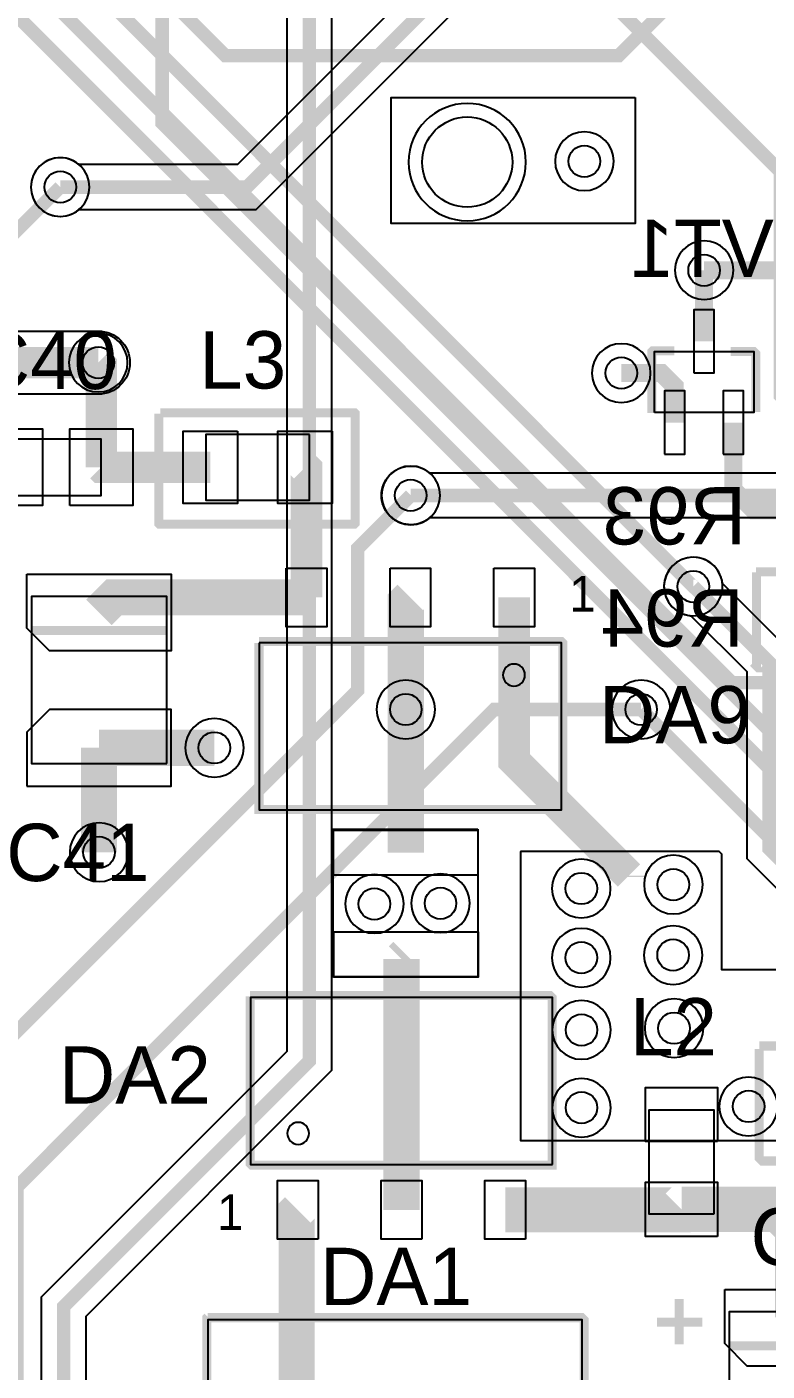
# Model space of a CAD drawing. Extents: x 0 to 112, y -6 to 118.
# Drawn here: x 41.75 to 58.16, y 28.64 to 58.42 of the extents above; entities that cross this region are included whole.
import ezdxf

# ---------------------------------------------------------------- set-up
doc = ezdxf.new("R2010")
doc.units = 0
for name, color, linetype in [('ETCH_BOTTOM', 5, 'CONTINUOUS'), ('ETCH_GND', 3, 'CONTINUOUS'), ('ETCH_PWR', 4, 'CONTINUOUS'), ('ETCH_TOP', 2, 'CONTINUOUS'), ('MANUFACTURING_NO_PROBE_BOTTOM', 6, 'CONTINUOUS'), ('MANUFACTURING_NO_PROBE_TOP', 7, 'CONTINUOUS'), ('PACKAGE_GEOMETR_ASSEMBLY_BOTTO', 8, 'CONTINUOUS'), ('PACKAGE_GEOMETRY_ASSEMBLY_TOP', 9, 'CONTINUOUS'), ('PIN_BOTTOM', 17, 'CONTINUOUS'), ('PIN_TOP', 14, 'CONTINUOUS'), ('REF_DES_SILKSCREEN_BOTTOM', 18, 'CONTINUOUS'), ('REF_DES_SILKSCREEN_TOP', 19, 'CONTINUOUS'), ('VIA_CLASS_BOTTOM', 29, 'CONTINUOUS'), ('VIA_CLASS_GND', 27, 'CONTINUOUS'), ('VIA_CLASS_PWR', 28, 'CONTINUOUS'), ('VIA_CLASS_TOP', 26, 'CONTINUOUS')]:
    doc.layers.add(name, color=color, linetype=linetype)

msp = doc.modelspace()

# ---------------------------------------------------------------- linework, layer by layer
at = {"layer": 'ETCH_BOTTOM'}
for points, const_width in [([(60.4683, 48.4537), (60.2505, 48.4537), (58.4493, 50.2549), (58.4493, 55.2179), (52.1451, 61.5221), (52.1451, 64.0513), (53.9272, 65.8334), (53.9655, 65.8334), (58.3535, 70.2214), (58.3535, 75.4918), (57.5871, 76.2582), (57.5871, 84.9224), (59.3117, 86.647), (60.5958, 86.647)], 0.3), ([(64.562, 38.9303), (62.1093, 38.9303), (50.8422, 50.1974), (50.8421, 50.1974), (44.7488, 56.2907), (44.7488, 68.9376)], 0.3), ([(56.7603, 51.4562), (56.7603, 53.0306)], 0.4), ([(56.1103, 49.6562), (56.1103, 50.4532), (55.8103, 50.7532), (54.9236, 50.7532)], 0.4), ([(58.7183, 47.7112), (57.8674, 47.7112), (57.4103, 48.1683), (57.4103, 49.6562)], 0.4), ([(32.6119, 21.9648), (36.9621, 21.9648), (40.3416, 25.3443), (40.3416, 25.3466), (41.5296, 26.5346), (41.5296, 32.722), (52.1068, 43.2992), (55.3644, 43.2992)], 0.3)]:
    msp.add_lwpolyline(points, dxfattribs=dict(at, const_width=const_width))
at = {"layer": 'ETCH_GND', "const_width": 0.3}
for points in [[(42.4877, 54.8729), (46.6265, 54.8729), (73.1081, 81.3545), (73.1081, 81.6226)], [(70.4116, 61.5029), (70.4116, 59.1896), (59.2638, 48.0418), (50.2578, 48.0418)], [(68.8269, 35.5635), (68.721, 35.6694), (62.7424, 35.6694), (58.2039, 40.2079), (58.2039, 44.3443), (56.5276, 46.0206), (56.5224, 46.0206), (56.5204, 46.0226)]]:
    msp.add_lwpolyline(points, dxfattribs=at)
at = {"layer": 'ETCH_GND'}
for points in [[(67.2859, 76.2395), (46.4194, 55.373), (42.9034, 55.373), (42.8896, 55.3839, 2.05873), (42.8896, 54.3619), (42.9034, 54.3728), (46.8336, 54.3728), (73.4617, 81.0009, 0.051372)], [(58.704, 44.5514), (57.1674, 46.088), (57.1652, 46.1052, 2.05888), (56.4488, 45.3765), (56.4665, 45.3745), (57.7038, 44.1372), (57.7038, 40.0008), (62.5353, 35.1693)]]:
    msp.add_lwpolyline(points, format="xyb", dxfattribs=at)
for points in [[(50.6597, 47.5308, -2.05873), (50.6597, 48.5528), (50.6735, 48.5419), (59.0567, 48.5419), (69.9115, 59.3967), (69.9115, 61.0872), (69.9006, 61.101, -2.05873), (70.9226, 61.101), (70.9117, 61.0872), (70.9117, 58.9825), (59.4709, 47.5417), (50.6735, 47.5417)], [(56.7603, 53.6807, 1), (56.7603, 52.3805, 1)], [(43.3308, 51.6332, 1), (43.3308, 50.333, 1)], [(55.3644, 43.9493, 1), (55.3644, 42.6491, 1)], [(54.0374, 39.9829, 1), (54.0374, 38.6827, 1)], [(56.0781, 40.0691, 1), (56.0781, 38.7689, 1)], [(54.0374, 38.4501, 1), (54.0374, 37.1499, 1)], [(56.0732, 38.5074, 1), (56.0732, 37.2072, 1)], [(54.0422, 36.8499, 1), (54.0422, 35.5497, 1)], [(56.0926, 36.8883, 1), (56.0926, 35.5881, 1)], [(57.7452, 35.1541, 1), (57.7452, 33.8539, 1)], [(54.0421, 35.1254, 1), (54.0421, 33.8252, 1)]]:
    msp.add_lwpolyline(points, format="xyb", close=True, dxfattribs=at)
at = {"layer": 'ETCH_PWR'}
msp.add_lwpolyline([(47.5083, 61.6738), (47.5083, 35.7198), (42.0642, 30.2757), (42.0642, 25.5245), (39.3162, 25.5245), (39.316, 25.5243), (38.9468, 25.5243), (38.9468, 21.8435), (33.3631, 21.8435, -0.42204), (33.2618, 21.9476, 1.026816), (31.962, 21.9476, -0.42204), (31.8607, 21.8435), (31.4108, 21.8435, -0.439), (31.3097, 21.9534, 1.087162), (30.0141, 21.9534, -0.439), (29.913, 21.8435), (18.5073, 21.8435, -0.447596), (18.4065, 21.9563, 1.120076), (17.1147, 21.9563, -0.447596), (17.0139, 21.8435), (0.1869, 21.8435), (0.1869, 117.9762)], format="xyb", dxfattribs=at)
for points, const_width in [([(53.5366, 69.7925), (53.544, 69.7851), (53.544, 67.0023), (48.0084, 61.4667), (48.0084, 35.5127), (42.5643, 30.0686), (42.5643, 25.1908)], 0.3), ([(43.3308, 50.9831), (40.6672, 50.9831), (36.5688, 55.0815), (36.5688, 56.4038)], 0.7)]:
    msp.add_lwpolyline(points, dxfattribs=dict(at, const_width=const_width))
msp.add_lwpolyline([(43.0644, 25.5245), (43.0644, 29.8615), (48.5085, 35.3056), (48.5085, 61.2596)], dxfattribs=at)
for points in [[(43.3308, 50.283), (40.3772, 50.283), (35.8687, 54.7915), (35.8687, 56.4038, -1), (37.2689, 56.4038), (37.2689, 55.3715), (40.9572, 51.6832), (43.3308, 51.6832, -1), (43.3308, 50.283)], [(51.509, 56.7265, 1), (51.509, 54.1263, 1)], [(54.1057, 56.0944, 1), (54.1057, 54.7942, 1)], [(42.4877, 55.523, 1), (42.4877, 54.2228, 1)], [(56.7603, 53.6807, 1), (56.7603, 52.3805, 1)], [(54.9236, 51.4033, 1), (54.9236, 50.1031, 1)], [(50.2578, 48.6919, 1), (50.2578, 47.3917, 1)], [(56.5204, 46.6727, 1), (56.5204, 45.3725, 1)], [(50.1477, 43.9493, 1), (50.1477, 42.6491, 1)], [(55.3644, 43.9493, 1), (55.3644, 42.6491, 1)], [(45.9049, 43.0997, 1), (45.9049, 41.7995, 1)], [(43.3479, 40.7856, 1), (43.3479, 39.4854, 1)], [(49.4525, 39.6401, 1), (49.4525, 38.3399, 1)], [(50.9165, 39.6549, 1), (50.9165, 38.3547, 1)]]:
    msp.add_lwpolyline(points, format="xyb", close=True, dxfattribs=at)
at = {"layer": 'ETCH_TOP'}
for points, const_width in [([(62.4381, 43.4347), (61.4756, 43.4347), (61.017, 43.8933), (57.3762, 43.8933), (38.1571, 63.1124), (33.4434, 63.1124), (30.4733, 66.0825), (24.8973, 66.0825), (23.7475, 64.9327), (23.7475, 63.3734), (23.7441, 63.37)], 0.3), ([(56.5204, 46.0226), (56.5187, 46.0226), (38.6695, 63.8718), (37.0236, 63.8718), (36.4099, 64.4855), (36.4099, 65.667)], 0.3), ([(28.2441, 63.37), (28.2441, 64.8178), (28.8669, 65.4406), (30.2145, 65.4406), (33.1942, 62.4609), (37.7356, 62.4609), (58.5835, 41.613), (61.017, 41.613), (61.5387, 42.1347), (62.4381, 42.1347)], 0.3), ([(42.2769, 61.6561), (42.2769, 61.656), (46.1475, 57.7854), (54.8661, 57.7854), (56.6673, 59.5866)], 0.3), ([(63.1152, 55.2658), (62.8758, 55.0264), (62.8758, 55.0072), (60.8992, 53.0306), (56.7603, 53.0306)], 0.4), ([(42.4877, 54.8729), (33.2619, 45.6471), (33.2619, 23.6558)], 0.3), ([(43.3308, 50.9831), (43.3977, 50.9162), (43.3977, 48.6659)], 0.7), ([(45.8139, 48.6637), (43.3999, 48.6637), (43.3977, 48.6659)], 0.7), ([(47.9477, 45.783), (47.9477, 48.6299), (47.9139, 48.6637)], 0.7), ([(33.9119, 23.6558), (33.9119, 28.5534), (49.0793, 43.7208), (49.0793, 46.8633), (50.2578, 48.0418)], 0.3), ([(47.9477, 45.783), (43.6813, 45.783), (43.3479, 45.4496)], 0.8), ([(50.1477, 43.2992), (50.1477, 45.683), (50.2477, 45.783)], 0.8), ([(55.096, 39.6203), (52.5477, 42.1686), (52.5477, 45.783)], 0.7), ([(50.1477, 40.125), (50.1477, 43.2992)], 0.8), ([(55.3644, 43.2992), (58.162, 40.5016), (62.5883, 40.5016), (64.2214, 42.1347), (64.3381, 42.1347)], 0.3), ([(43.3479, 42.4496), (45.9049, 42.4496)], 0.8), ([(43.3479, 42.4496), (43.3479, 40.1355)], 0.8), ([(55.096, 39.5914), (55.096, 39.6203)], 0.7), ([(50.1522, 37.8702), (50.0522, 37.7702)], 0.8), ([(50.0522, 37.7702), (50.0522, 32.2122)], 0.8), ([(47.7522, 32.2122), (47.7301, 32.1901), (47.7301, 25.5003), (46.9301, 24.7003), (44.5091, 24.7003)], 0.8), ([(52.3522, 32.2122), (56.2477, 32.2122), (56.2597, 32.2242)], 1), ([(58.8173, 29.6023), (58.8298, 29.6148), (58.8298, 31.8191), (58.4247, 32.2242), (56.2597, 32.2242)], 1)]:
    msp.add_lwpolyline(points, dxfattribs=dict(at, const_width=const_width))
for points in [[(55.2338, 56.859), (55.2338, 54.0653), (49.8256, 54.0653), (49.8256, 56.859)], [(51.7446, 40.6462), (51.7446, 37.3782), (48.5357, 37.3782), (48.5357, 40.6462)], [(59.8099, 33.7423), (52.7009, 33.7423), (52.7009, 40.147), (52.7049, 40.1567), (57.0888, 40.1567), (57.1463, 40.0992), (57.1463, 37.5364), (59.8099, 37.5364)]]:
    msp.add_lwpolyline(points, close=True, dxfattribs=at)
at = {"layer": 'MANUFACTURING_NO_PROBE_BOTTOM', "const_width": 0.2}
for points in [[(56.0993, 51.2448), (55.617, 51.2448), (55.5991, 51.2269), (55.5991, 49.8692)], [(57.3499, 51.2269), (57.8591, 51.2269), (57.9037, 51.1823), (57.9037, 49.887)], [(57.9202, 46.3399), (57.9202, 44.2676), (57.9201, 44.2675), (57.9648, 44.2228), (61.2341, 44.2228), (61.2341, 46.3309), (61.2162, 46.3488), (57.9112, 46.3488)]]:
    msp.add_lwpolyline(points, dxfattribs=at)
at = {"layer": 'MANUFACTURING_NO_PROBE_TOP', "const_width": 0.2}
for points in [[(44.6724, 49.8563), (44.6724, 47.4206), (44.6903, 47.4027), (49.0066, 47.4027), (49.0245, 47.4206), (49.0245, 49.8563), (49.0066, 49.8742), (44.7082, 49.8742)], [(46.8932, 44.7698), (46.8932, 41.0804), (53.5736, 41.0804), (53.6273, 41.1341), (53.6273, 44.7698), (53.5914, 44.8057), (46.8932, 44.8057)], [(46.6962, 36.9433), (46.6962, 33.2359), (46.732, 33.2001), (53.3945, 33.2001), (53.3945, 36.9075), (53.3408, 36.9612), (46.6962, 36.9612)], [(57.9805, 35.7755), (57.9805, 33.3635), (58.0485, 33.2955), (62.2101, 33.2955), (62.2101, 35.7925), (62.1592, 35.8434), (57.9805, 35.8434)], [(56.2087, 30.236), (56.2087, 29.233)], [(56.2087, 30.236), (56.2087, 29.233)], [(45.7548, 29.8248), (54.0464, 29.8248), (54.1002, 29.771), (54.1002, 17.074), (54.0465, 17.0203), (45.7369, 17.0203), (45.7369, 29.8248), (45.7548, 29.8427)], [(56.7191, 29.7258), (55.7161, 29.7258)]]:
    msp.add_lwpolyline(points, dxfattribs=at)
at = {"layer": 'MANUFACTURING_NO_PROBE_TOP'}
for points in [[(52.7874, 44.0625, 1), (52.3002, 44.0625, 1)], [(48.0055, 33.9076, 1), (47.5183, 33.9076, 1)]]:
    msp.add_lwpolyline(points, format="xyb", close=True, dxfattribs=at)
at = {"layer": 'PACKAGE_GEOMETR_ASSEMBLY_BOTTO'}
msp.add_lwpolyline([(55.6603, 49.8812), (55.6603, 51.2312), (57.8603, 51.2312), (57.8603, 49.8812)], close=True, dxfattribs=at)
at = {"layer": 'PACKAGE_GEOMETRY_ASSEMBLY_TOP'}
for points in [[(41.3977, 48.0409), (43.3977, 48.0409), (43.3977, 49.2909), (41.3977, 49.2909)], [(48.0139, 49.3887), (45.7139, 49.3887), (45.7139, 47.9387), (48.0139, 47.9387)], [(44.8479, 42.0996), (44.8479, 45.7996), (41.8479, 45.7996), (41.8479, 42.0996)], [(46.8977, 44.775), (46.8977, 41.075), (53.5977, 41.075), (53.5977, 44.775)], [(53.4022, 33.2202), (53.4022, 36.9202), (46.7022, 36.9202), (46.7022, 33.2202)], [(56.9847, 32.1242), (56.9847, 34.4242), (55.5347, 34.4242), (55.5347, 32.1242)], [(60.3173, 26.2523), (60.3173, 29.9523), (57.3173, 29.9523), (57.3173, 26.2523)], [(45.7591, 17.0803), (54.0591, 17.0803), (54.0591, 29.7803), (45.7591, 29.7803)]]:
    msp.add_lwpolyline(points, close=True, dxfattribs=at)
for points in [[(44.8479, 44.9496), (44.8479, 45.1496), (41.8479, 44.9496), (41.8479, 45.1496)], [(60.3173, 29.1023), (60.3173, 29.3023), (57.3173, 29.1023), (57.3173, 29.3023)]]:
    msp.add_solid(points, dxfattribs=at)
at = {"layer": 'PIN_BOTTOM'}
for points in [[(56.5353, 50.7562), (56.9853, 50.7562), (56.9853, 52.1562), (56.5353, 52.1562)], [(55.8853, 48.9562), (56.3353, 48.9562), (56.3353, 50.3562), (55.8853, 50.3562)], [(57.1853, 48.9562), (57.6353, 48.9562), (57.6353, 50.3562), (57.1853, 50.3562)]]:
    msp.add_lwpolyline(points, close=True, dxfattribs=at)
at = {"layer": 'PIN_TOP'}
for points in [[(40.6977, 47.8159), (40.6977, 49.5159), (42.0977, 49.5159), (42.0977, 47.8159)], [(42.6977, 47.8159), (42.6977, 49.5159), (44.0977, 49.5159), (44.0977, 47.8159)], [(46.4139, 49.4637), (46.4139, 47.8637), (45.2139, 47.8637), (45.2139, 49.4637)], [(48.5139, 49.4637), (48.5139, 47.8637), (47.3139, 47.8637), (47.3139, 49.4637)], [(41.7479, 46.2996), (44.9479, 46.2996), (44.9479, 44.5996), (42.2479, 44.5996), (41.7479, 45.0996)], [(47.4977, 46.433), (48.3977, 46.433), (48.3977, 45.133), (47.4977, 45.133)], [(49.7977, 46.433), (50.6977, 46.433), (50.6977, 45.133), (49.7977, 45.133)], [(52.0977, 46.433), (52.9977, 46.433), (52.9977, 45.133), (52.0977, 45.133)], [(41.7479, 41.5996), (44.9479, 41.5996), (44.9479, 43.2996), (42.2479, 43.2996), (41.7479, 42.7996)], [(48.5477, 39.625), (48.5477, 40.625), (51.7477, 40.625), (51.7477, 39.625)], [(51.7522, 38.3702), (51.7522, 37.3702), (48.5522, 37.3702), (48.5522, 38.3702)], [(57.0597, 33.7242), (55.4597, 33.7242), (55.4597, 34.9242), (57.0597, 34.9242)], [(48.2022, 31.5622), (47.3022, 31.5622), (47.3022, 32.8622), (48.2022, 32.8622)], [(50.5022, 31.5622), (49.6022, 31.5622), (49.6022, 32.8622), (50.5022, 32.8622)], [(52.8022, 31.5622), (51.9022, 31.5622), (51.9022, 32.8622), (52.8022, 32.8622)], [(57.0597, 31.6242), (55.4597, 31.6242), (55.4597, 32.8242), (57.0597, 32.8242)], [(57.2173, 30.4523), (60.4173, 30.4523), (60.4173, 28.7523), (57.7173, 28.7523), (57.2173, 29.2523)]]:
    msp.add_lwpolyline(points, close=True, dxfattribs=at)
at = {"layer": 'VIA_CLASS_BOTTOM'}
for centre, radius in [((51.509, 55.4264), 1), ((54.1057, 55.4443), 0.35), ((42.4877, 54.8729), 0.35), ((56.7603, 53.0306), 0.35), ((43.3308, 50.9831), 0.35), ((54.9236, 50.7532), 0.35), ((50.2578, 48.0418), 0.35), ((56.5204, 46.0226), 0.35), ((50.1477, 43.2992), 0.35), ((55.3644, 43.2992), 0.35), ((45.9049, 42.4496), 0.35), ((43.3479, 40.1355), 0.35), ((54.0374, 39.3328), 0.35), ((56.0781, 39.419), 0.35), ((49.4525, 38.99), 0.35), ((50.9165, 39.0048), 0.35), ((54.0374, 37.8), 0.35), ((56.0732, 37.8573), 0.35), ((54.0422, 36.1998), 0.35), ((56.0926, 36.2382), 0.35), ((57.7452, 34.504), 0.35), ((54.0421, 34.4753), 0.35)]:
    msp.add_circle(centre, radius, dxfattribs=at)
at = {"layer": 'VIA_CLASS_GND'}
for centre, radius in [((51.509, 55.4264), 1), ((54.1057, 55.4443), 0.35), ((42.4877, 54.8729), 0.35), ((56.7603, 53.0306), 0.35), ((43.3308, 50.9831), 0.35), ((54.9236, 50.7532), 0.35), ((50.2578, 48.0418), 0.35), ((56.5204, 46.0226), 0.35), ((50.1477, 43.2992), 0.35), ((55.3644, 43.2992), 0.35), ((45.9049, 42.4496), 0.35), ((43.3479, 40.1355), 0.35), ((54.0374, 39.3328), 0.35), ((56.0781, 39.419), 0.35), ((49.4525, 38.99), 0.35), ((50.9165, 39.0048), 0.35), ((54.0374, 37.8), 0.35), ((56.0732, 37.8573), 0.35), ((54.0422, 36.1998), 0.35), ((56.0926, 36.2382), 0.35), ((57.7452, 34.504), 0.35), ((54.0421, 34.4753), 0.35)]:
    msp.add_circle(centre, radius, dxfattribs=at)
at = {"layer": 'VIA_CLASS_PWR'}
for centre, radius in [((51.509, 55.4264), 1), ((54.1057, 55.4443), 0.35), ((42.4877, 54.8729), 0.35), ((56.7603, 53.0306), 0.35), ((43.3308, 50.9831), 0.35), ((54.9236, 50.7532), 0.35), ((50.2578, 48.0418), 0.35), ((56.5204, 46.0226), 0.35), ((50.1477, 43.2992), 0.35), ((55.3644, 43.2992), 0.35), ((45.9049, 42.4496), 0.35), ((43.3479, 40.1355), 0.35), ((54.0374, 39.3328), 0.35), ((56.0781, 39.419), 0.35), ((49.4525, 38.99), 0.35), ((50.9165, 39.0048), 0.35), ((54.0374, 37.8), 0.35), ((56.0732, 37.8573), 0.35), ((54.0422, 36.1998), 0.35), ((56.0926, 36.2382), 0.35), ((57.7452, 34.504), 0.35), ((54.0421, 34.4753), 0.35)]:
    msp.add_circle(centre, radius, dxfattribs=at)
at = {"layer": 'VIA_CLASS_TOP'}
for centre, radius in [((51.509, 55.4264), 1), ((54.1057, 55.4443), 0.35), ((42.4877, 54.8729), 0.35), ((56.7603, 53.0306), 0.35), ((43.3308, 50.9831), 0.35), ((54.9236, 50.7532), 0.35), ((50.2578, 48.0418), 0.35), ((56.5204, 46.0226), 0.35), ((50.1477, 43.2992), 0.35), ((55.3644, 43.2992), 0.35), ((45.9049, 42.4496), 0.35), ((43.3479, 40.1355), 0.35), ((54.0374, 39.3328), 0.35), ((56.0781, 39.419), 0.35), ((49.4525, 38.99), 0.35), ((50.9165, 39.0048), 0.35), ((54.0374, 37.8), 0.35), ((56.0732, 37.8573), 0.35), ((54.0422, 36.1998), 0.35), ((56.0926, 36.2382), 0.35), ((57.7452, 34.504), 0.35), ((54.0421, 34.4753), 0.35)]:
    msp.add_circle(centre, radius, dxfattribs=at)

# ---------------------------------------------------------------- texts
at = {"layer": 'MANUFACTURING_NO_PROBE_TOP'}
for p in [(53.7706, 45.4683), (45.9619, 31.7674)]:
    msp.add_text('1', height=0.7874, dxfattribs=at).set_placement(p)
at = {"layer": 'REF_DES_SILKSCREEN_BOTTOM', "text_generation_flag": 2, "width": 1.02}
for s, p in [('VT1', (58.3046, 52.8834)), ('R93', (57.6893, 46.9545)), ('R94', (57.642, 44.6896))]:
    msp.add_text(s, height=1.27, dxfattribs=at).set_placement(p)
at = {"layer": 'REF_DES_SILKSCREEN_TOP', "width": 1.02}
for s, p in [('C40', (40.5672, 50.3978)), ('L3', (45.5692, 50.4098)), ('DA9', (54.4269, 42.5482)), ('C41', (41.29, 39.4975)), ('L2', (55.1182, 35.6334)), ('DA2', (42.4561, 34.5677)), ('C1', (57.7885, 30.9851)), ('DA1', (48.2448, 30.1036))]:
    msp.add_text(s, height=1.27, dxfattribs=at).set_placement(p)

doc.saveas('drawing.dxf')
